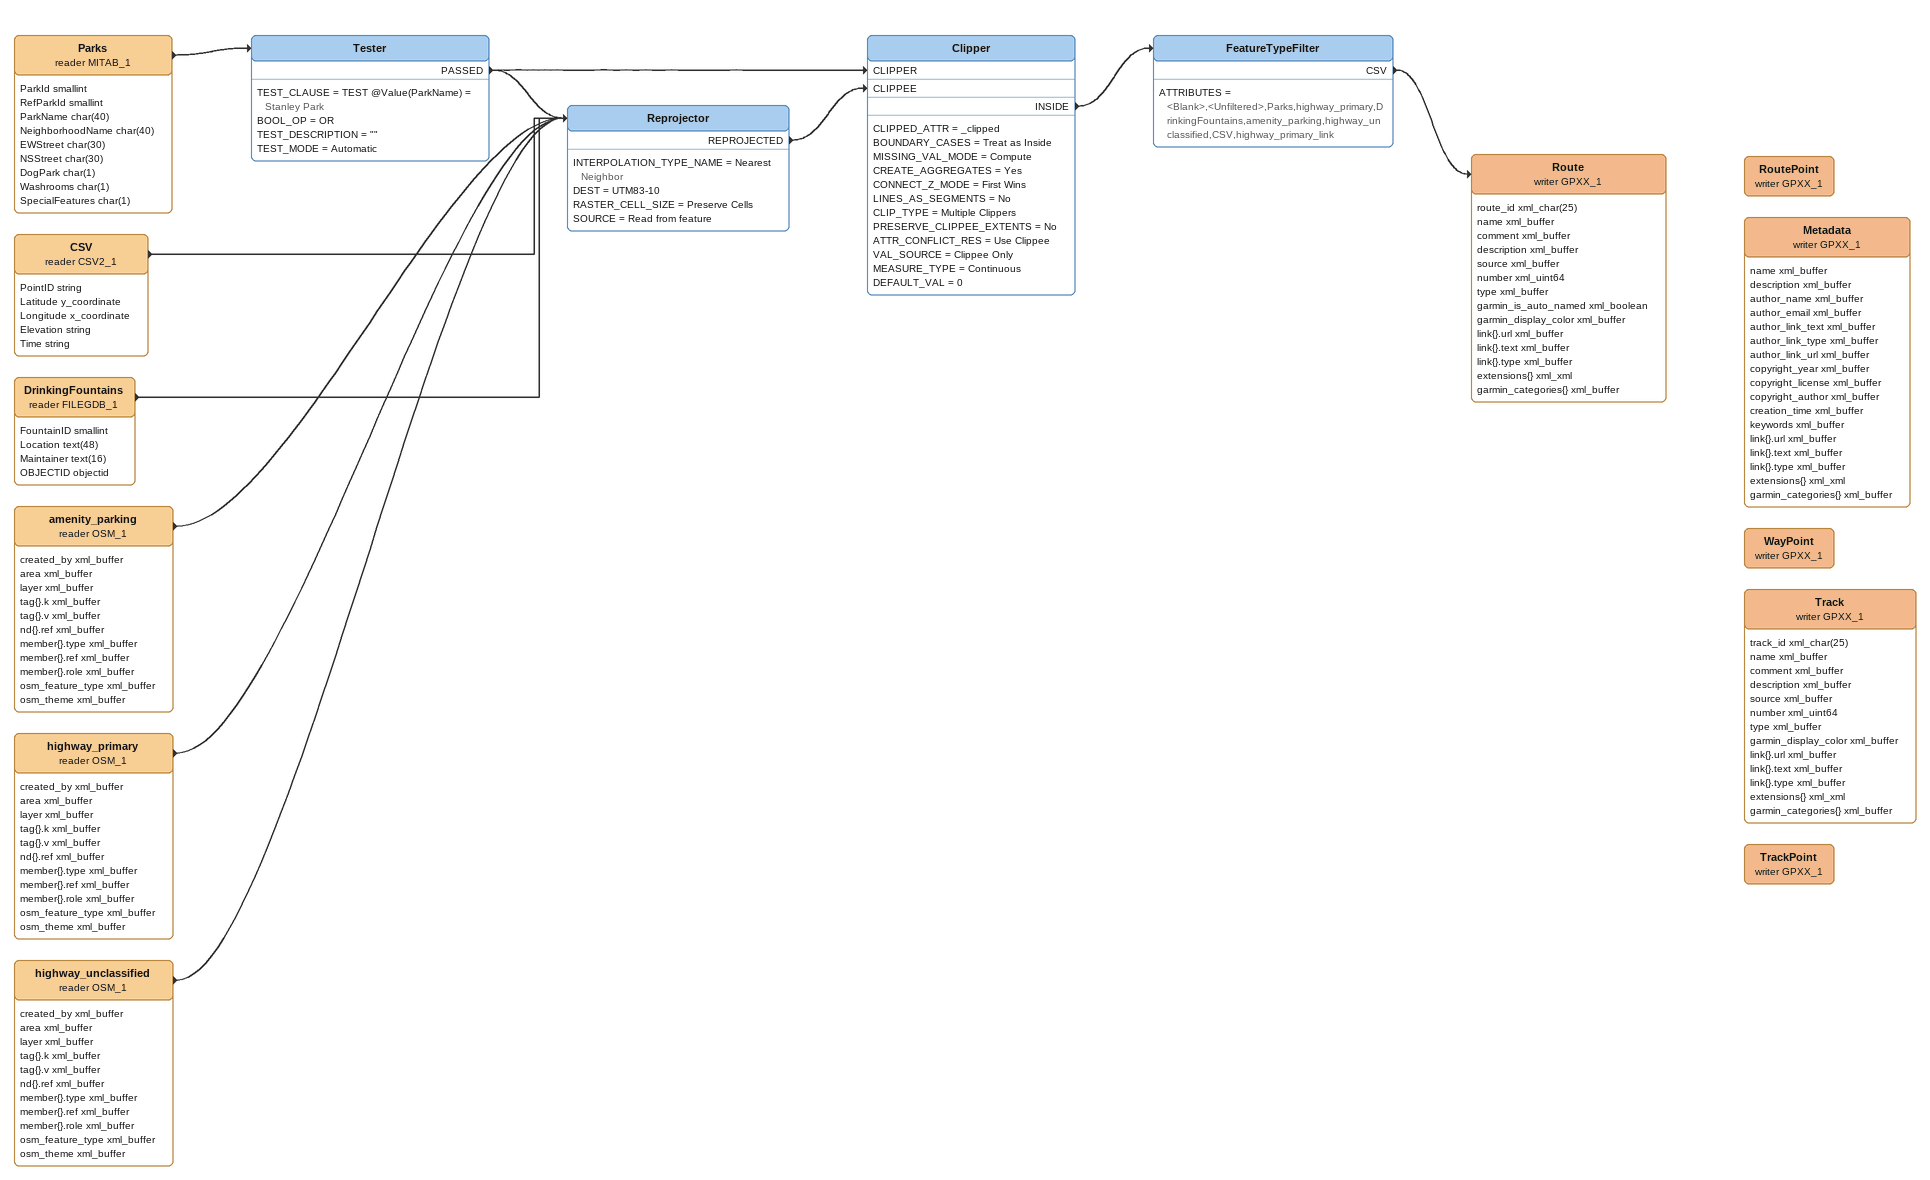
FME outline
highway_primary (reader OSM_1)
    attributes: created_by xml_buffer, area xml_buffer, layer xml_buffer, tag{}.k xml_buffer, tag{}.v xml_buffer, nd{}.ref xml_buffer, member{}.type xml_buffer, member{}.ref xml_buffer, member{}.role xml_buffer, osm_feature_type xml_buffer, osm_theme xml_buffer
    -> Reprojector
DrinkingFountains (reader FILEGDB_1)
    attributes: FountainID smallint, Location text(48), Maintainer text(16), OBJECTID objectid
    -> Reprojector
amenity_parking (reader OSM_1)
    attributes: created_by xml_buffer, area xml_buffer, layer xml_buffer, tag{}.k xml_buffer, tag{}.v xml_buffer, nd{}.ref xml_buffer, member{}.type xml_buffer, member{}.ref xml_buffer, member{}.role xml_buffer, osm_feature_type xml_buffer, osm_theme xml_buffer
    -> Reprojector
highway_unclassified (reader OSM_1)
    attributes: created_by xml_buffer, area xml_buffer, layer xml_buffer, tag{}.k xml_buffer, tag{}.v xml_buffer, nd{}.ref xml_buffer, member{}.type xml_buffer, member{}.ref xml_buffer, member{}.role xml_buffer, osm_feature_type xml_buffer, osm_theme xml_buffer
    -> Reprojector
Parks (reader MITAB_1)
    attributes: ParkId smallint, RefParkId smallint, ParkName char(40), NeighborhoodName char(40), EWStreet char(30), NSStreet char(30), DogPark char(1), Washrooms char(1), SpecialFeatures char(1)
    -> Tester
Tester
    TEST_CLAUSE = TEST @Value(ParkName) = Stanley Park
    BOOL_OP = OR
    TEST_DESCRIPTION = ""
    TEST_MODE = Automatic
    PASSED -> Reprojector
    PASSED -> Clipper [CLIPPER]
CSV (reader CSV2_1)
    attributes: PointID string, Latitude y_coordinate, Longitude x_coordinate, Elevation string, Time string
    -> Reprojector
Reprojector
    INTERPOLATION_TYPE_NAME = Nearest Neighbor
    DEST = UTM83-10
    RASTER_CELL_SIZE = Preserve Cells
    SOURCE = Read from feature
    REPROJECTED -> Clipper [CLIPPEE]
Clipper
    CLIPPED_ATTR = _clipped
    BOUNDARY_CASES = Treat as Inside
    MISSING_VAL_MODE = Compute
    CREATE_AGGREGATES = Yes
    CONNECT_Z_MODE = First Wins
    LINES_AS_SEGMENTS = No
    CLIP_TYPE = Multiple Clippers
    PRESERVE_CLIPPEE_EXTENTS = No
    ATTR_CONFLICT_RES = Use Clippee
    VAL_SOURCE = Clippee Only
    MEASURE_TYPE = Continuous
    DEFAULT_VAL = 0
    INSIDE -> FeatureTypeFilter
FeatureTypeFilter
    ATTRIBUTES = <Blank>,<Unfiltered>,Parks,highway_primary,DrinkingFountains,amenity_parking,highway_unclassified,CSV,highway_primary_link
    CSV -> Route (writer GPXX_1)
Route (writer GPXX_1)
    attributes: route_id xml_char(25), name xml_buffer, comment xml_buffer, description xml_buffer, source xml_buffer, number xml_uint64, type xml_buffer, garmin_is_auto_named xml_boolean, garmin_display_color xml_buffer, link{}.url xml_buffer, link{}.text xml_buffer, link{}.type xml_buffer, extensions{} xml_xml, garmin_categories{} xml_buffer
RoutePoint (writer GPXX_1)
Metadata (writer GPXX_1)
    attributes: name xml_buffer, description xml_buffer, author_name xml_buffer, author_email xml_buffer, author_link_text xml_buffer, author_link_type xml_buffer, author_link_url xml_buffer, copyright_year xml_buffer, copyright_license xml_buffer, copyright_author xml_buffer, creation_time xml_buffer, keywords xml_buffer, link{}.url xml_buffer, link{}.text xml_buffer, link{}.type xml_buffer, extensions{} xml_xml, garmin_categories{} xml_buffer
WayPoint (writer GPXX_1)
Track (writer GPXX_1)
    attributes: track_id xml_char(25), name xml_buffer, comment xml_buffer, description xml_buffer, source xml_buffer, number xml_uint64, type xml_buffer, garmin_display_color xml_buffer, link{}.url xml_buffer, link{}.text xml_buffer, link{}.type xml_buffer, extensions{} xml_xml, garmin_categories{} xml_buffer
TrackPoint (writer GPXX_1)
